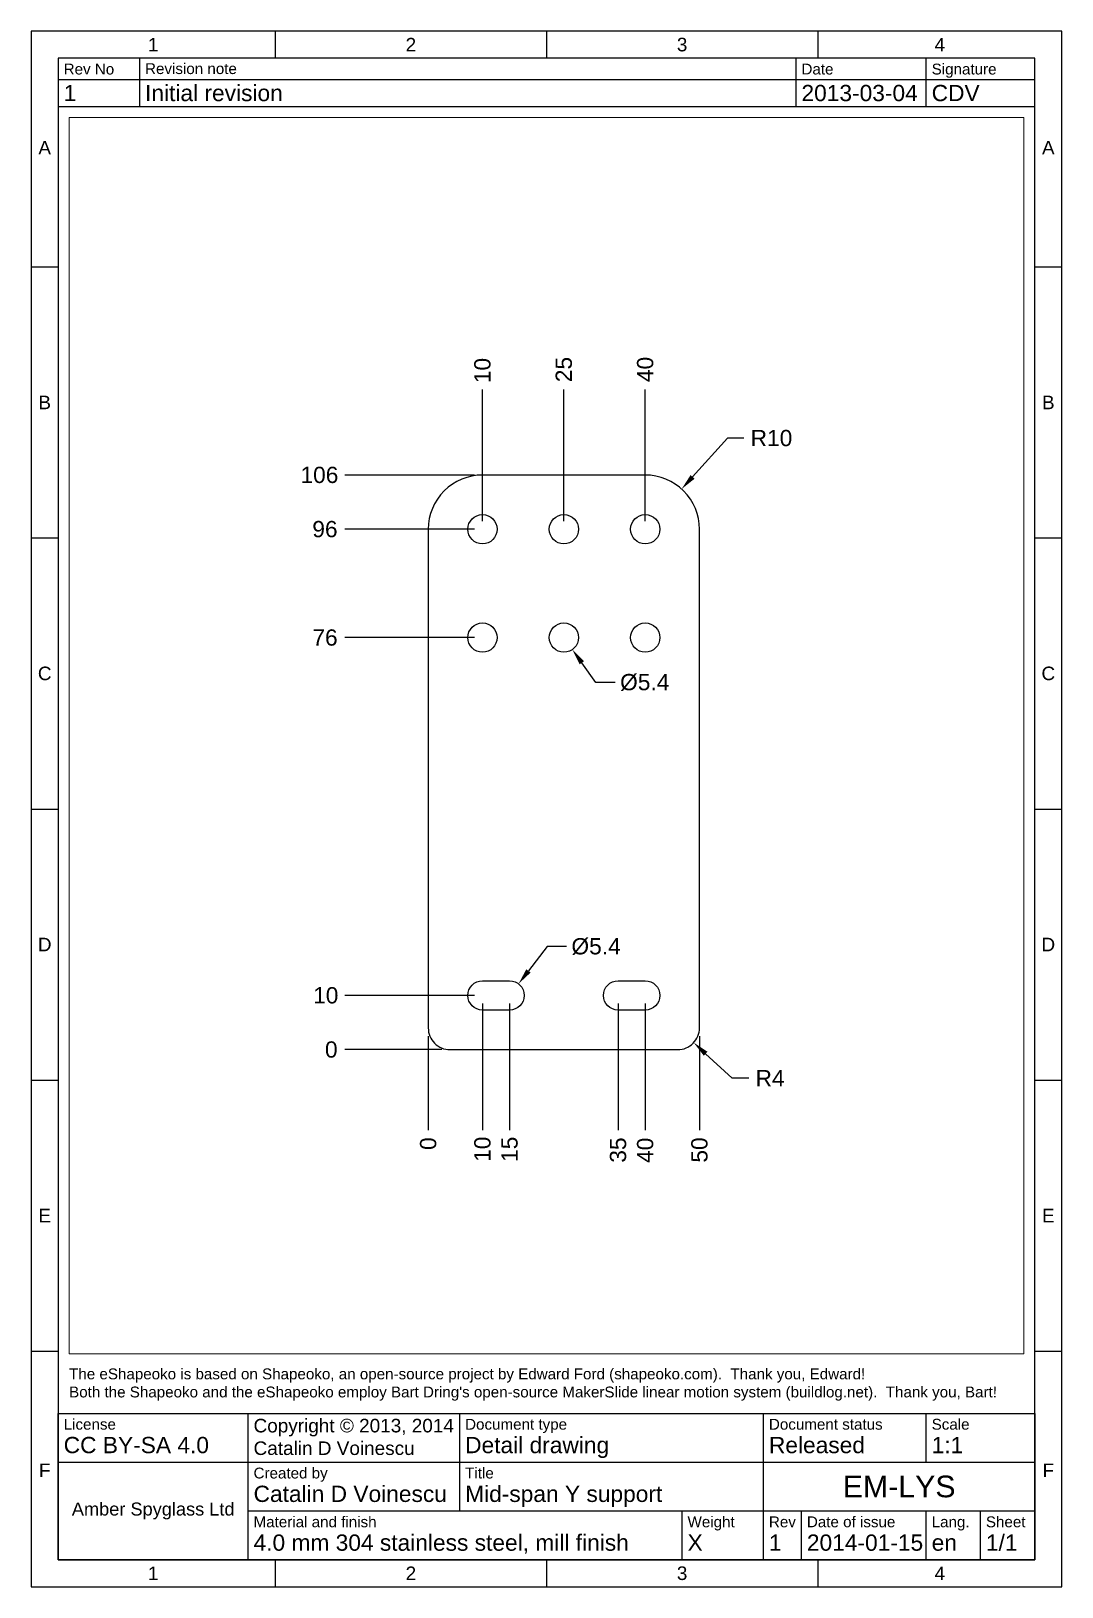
# Paper-space layout 'Sheet2' of a CAD drawing. Header units: millimetres. Extents: x 15 to 205, y 5 to 292.
# The model-space entities are those that its viewports show. They can reach past a viewport. Long polylines and large blocks are cut down to what shows.
import ezdxf

# ---------------------------------------------------------------- set-up
doc = ezdxf.new("R2010")
doc.units = ezdxf.units.MM
doc.layers.add('Dimensions', color=7, linetype='Continuous')
doc.layers.add('Parts', color=7, linetype='Continuous')
doc.styles.get("Standard").update_dxf_attribs({"font": 'arial.ttf'})
doc.dimstyles.new('Copy of Standard', dxfattribs={"dimtxt": 3, "dimasz": 3, "dimexe": 3, "dimexo": 1.5, "dimgap": 1.5, "dimtad": 0, "dimtoh": 1, "dimdsep": 46, "dimtxsty": 'Standard', "dimcen": 0, "dimadec": 0, "dimazin": 2, "dimtfac": 1, "dimtofl": 0, "dimtmove": 0, "dimatfit": 3, "dimfxl": 1, "dimtolj": 1, "dimtzin": 0, "dimarcsym": 0})

# ---------------------------------------------------------------- blocks, each defined once
blk = doc.blocks.new('*D1')
at = {"layer": 'Defpoints', "color": 0}
for p in [(-15.39, 0), (0, 0), (4, 0)]:
    blk.add_point(p, dxfattribs=at)
at = {"layer": 'Dimensions', "color": 0, "lineweight": -2}
blk.add_line((2.5, 0), (-15.39, 0), dxfattribs=at)
at = {"layer": 'Dimensions', "color": 0, "insert": (-17.87, 0), "char_height": 3, "attachment_point": 5}
blk.add_mtext('\\A1;0', dxfattribs=at)
blk = doc.blocks.new('*D2')
at = {"layer": 'Defpoints', "color": 0}
for p in [(0, 4), (0, 0), (0, -14.88)]:
    blk.add_point(p, dxfattribs=at)
at = {"layer": 'Dimensions', "color": 0, "lineweight": -2}
blk.add_line((0, 2.5), (0, -14.88), dxfattribs=at)
at = {"layer": 'Dimensions', "color": 0, "insert": (0, -17.35), "char_height": 3, "attachment_point": 5, "rotation": 90}
blk.add_mtext('\\A1;0', dxfattribs=at)
blk = doc.blocks.new('*D3')
at = {"layer": 'Defpoints', "color": 0}
for p in [(10, 10), (0, 0), (10, -14.88)]:
    blk.add_point(p, dxfattribs=at)
at = {"layer": 'Dimensions', "color": 0, "lineweight": -2}
blk.add_line((10, 8.5), (10, -14.88), dxfattribs=at)
at = {"layer": 'Dimensions', "color": 0, "insert": (10, -18.38), "char_height": 3, "attachment_point": 5, "rotation": 90}
blk.add_mtext('\\A1;10', dxfattribs=at)
blk = doc.blocks.new('*D4')
at = {"layer": 'Defpoints', "color": 0}
for p in [(15, 10), (0, 0), (15, -14.88)]:
    blk.add_point(p, dxfattribs=at)
at = {"layer": 'Dimensions', "color": 0, "lineweight": -2}
blk.add_line((15, 8.5), (15, -14.88), dxfattribs=at)
at = {"layer": 'Dimensions', "color": 0, "insert": (15, -18.39), "char_height": 3, "attachment_point": 5, "rotation": 90}
blk.add_mtext('\\A1;15', dxfattribs=at)
blk = doc.blocks.new('*D5')
at = {"layer": 'Defpoints', "color": 0}
for p in [(35, 10), (0, 0), (35, -14.88)]:
    blk.add_point(p, dxfattribs=at)
at = {"layer": 'Dimensions', "color": 0, "lineweight": -2}
blk.add_line((35, 8.5), (35, -14.88), dxfattribs=at)
at = {"layer": 'Dimensions', "color": 0, "insert": (35, -18.53), "char_height": 3, "attachment_point": 5, "rotation": 90}
blk.add_mtext('\\A1;35', dxfattribs=at)
blk = doc.blocks.new('*D6')
at = {"layer": 'Defpoints', "color": 0}
for p in [(40, 10), (0, 0), (40, -14.88)]:
    blk.add_point(p, dxfattribs=at)
at = {"layer": 'Dimensions', "color": 0, "lineweight": -2}
blk.add_line((40, 8.5), (40, -14.88), dxfattribs=at)
at = {"layer": 'Dimensions', "color": 0, "insert": (40, -18.58), "char_height": 3, "attachment_point": 5, "rotation": 90}
blk.add_mtext('\\A1;40', dxfattribs=at)
blk = doc.blocks.new('*D7')
at = {"layer": 'Defpoints', "color": 0}
for p in [(50, 4), (0, 0), (50, -14.88)]:
    blk.add_point(p, dxfattribs=at)
at = {"layer": 'Dimensions', "color": 0, "lineweight": -2}
blk.add_line((50, 2.5), (50, -14.88), dxfattribs=at)
at = {"layer": 'Dimensions', "color": 0, "insert": (50, -18.52), "char_height": 3, "attachment_point": 5, "rotation": 90}
blk.add_mtext('\\A1;50', dxfattribs=at)
blk = doc.blocks.new('*D8')
at = {"layer": 'Defpoints', "color": 0}
for p in [(-15.39, 10), (10, 10), (0, 0)]:
    blk.add_point(p, dxfattribs=at)
at = {"layer": 'Dimensions', "color": 0, "lineweight": -2}
blk.add_line((8.5, 10), (-15.39, 10), dxfattribs=at)
at = {"layer": 'Dimensions', "color": 0, "insert": (-18.89, 10), "char_height": 3, "attachment_point": 5}
blk.add_mtext('\\A1;10', dxfattribs=at)
blk = doc.blocks.new('*D9')
at = {"layer": 'Defpoints', "color": 0}
for p in [(-15.39, 76), (10, 76), (0, 0)]:
    blk.add_point(p, dxfattribs=at)
at = {"layer": 'Dimensions', "color": 0, "lineweight": -2}
blk.add_line((8.5, 76), (-15.39, 76), dxfattribs=at)
at = {"layer": 'Dimensions', "color": 0, "insert": (-19.03, 76), "char_height": 3, "attachment_point": 5}
blk.add_mtext('\\A1;76', dxfattribs=at)
blk = doc.blocks.new('*D10')
at = {"layer": 'Defpoints', "color": 0}
for p in [(-15.39, 96), (10, 96), (0, 0)]:
    blk.add_point(p, dxfattribs=at)
at = {"layer": 'Dimensions', "color": 0, "lineweight": -2}
blk.add_line((8.5, 96), (-15.39, 96), dxfattribs=at)
at = {"layer": 'Dimensions', "color": 0, "insert": (-19.04, 96), "char_height": 3, "attachment_point": 5}
blk.add_mtext('\\A1;96', dxfattribs=at)
blk = doc.blocks.new('*D11')
at = {"layer": 'Defpoints', "color": 0}
for p in [(-15.39, 106), (10, 106), (0, 0)]:
    blk.add_point(p, dxfattribs=at)
at = {"layer": 'Dimensions', "color": 0, "lineweight": -2}
blk.add_line((8.5, 106), (-15.39, 106), dxfattribs=at)
at = {"layer": 'Dimensions', "color": 0, "insert": (-20.06, 106), "char_height": 3, "attachment_point": 5}
blk.add_mtext('\\A1;106', dxfattribs=at)
blk = doc.blocks.new('*D12')
at = {"layer": 'Defpoints', "color": 0}
for p in [(10, 121.77), (10, 96), (0, 0)]:
    blk.add_point(p, dxfattribs=at)
at = {"layer": 'Dimensions', "color": 0, "lineweight": -2}
blk.add_line((10, 97.5), (10, 121.77), dxfattribs=at)
at = {"layer": 'Dimensions', "color": 0, "insert": (10, 125.27), "char_height": 3, "attachment_point": 5, "rotation": 90}
blk.add_mtext('\\A1;10', dxfattribs=at)
blk = doc.blocks.new('*D13')
at = {"layer": 'Defpoints', "color": 0}
for p in [(25, 121.77), (25, 96), (0, 0)]:
    blk.add_point(p, dxfattribs=at)
at = {"layer": 'Dimensions', "color": 0, "lineweight": -2}
blk.add_line((25, 97.5), (25, 121.77), dxfattribs=at)
at = {"layer": 'Dimensions', "color": 0, "insert": (25, 125.45), "char_height": 3, "attachment_point": 5, "rotation": 90}
blk.add_mtext('\\A1;25', dxfattribs=at)
blk = doc.blocks.new('*D14')
at = {"layer": 'Defpoints', "color": 0}
for p in [(40, 121.77), (40, 96), (0, 0)]:
    blk.add_point(p, dxfattribs=at)
at = {"layer": 'Dimensions', "color": 0, "lineweight": -2}
blk.add_line((40, 97.5), (40, 121.77), dxfattribs=at)
at = {"layer": 'Dimensions', "color": 0, "insert": (40, 125.47), "char_height": 3, "attachment_point": 5, "rotation": 90}
blk.add_mtext('\\A1;40', dxfattribs=at)
blk = doc.blocks.new('*D15')
at = {"layer": 'Defpoints', "color": 0}
for p in [(46.71, 103.42), (40, 96)]:
    blk.add_point(p, dxfattribs=at)
at = {"layer": 'Dimensions', "color": 0, "lineweight": -2}
for p, q in [((55.19, 112.8), (48.72, 105.64)), ((58.19, 112.8), (55.19, 112.8))]:
    blk.add_line(p, q, dxfattribs=at)
at = {"layer": 'Dimensions', "color": 0}
blk.add_solid([(48.35, 105.98), (49.09, 105.31), (46.71, 103.42)], dxfattribs=at)
at = {"layer": 'Dimensions', "color": 0, "insert": (63.27, 112.8), "char_height": 3, "attachment_point": 5}
blk.add_mtext('\\A1;R10', dxfattribs=at)
blk = doc.blocks.new('*D16')
at = {"layer": 'Defpoints', "color": 0}
for p in [(46, 4), (48.94, 1.28)]:
    blk.add_point(p, dxfattribs=at)
at = {"layer": 'Dimensions', "color": 0, "lineweight": -2}
for p, q in [((56.01, -5.26), (51.14, -0.75)), ((59.1, -5.26), (56.01, -5.26))]:
    blk.add_line(p, q, dxfattribs=at)
at = {"layer": 'Dimensions', "color": 0}
blk.add_solid([(51.48, -0.39), (50.8, -1.12), (48.94, 1.28)], dxfattribs=at)
at = {"layer": 'Dimensions', "color": 0, "insert": (63.01, -5.26), "char_height": 3, "attachment_point": 5}
blk.add_mtext('\\A1;R4', dxfattribs=at)
blk = doc.blocks.new('*D17')
at = {"layer": 'Defpoints', "color": 0}
for p in [(23.43, 78.2), (26.57, 73.8)]:
    blk.add_point(p, dxfattribs=at)
at = {"layer": 'Dimensions', "color": 0, "lineweight": -2}
for p, q in [((30.91, 67.74), (28.32, 71.37)), ((34.46, 67.74), (30.91, 67.74))]:
    blk.add_line(p, q, dxfattribs=at)
at = {"layer": 'Dimensions', "color": 0}
blk.add_solid([(28.72, 71.66), (27.91, 71.07), (26.57, 73.8)], dxfattribs=at)
at = {"layer": 'Dimensions', "color": 0, "insert": (39.91, 67.74), "char_height": 3, "attachment_point": 5}
blk.add_mtext('\\A1;%%c5.4', dxfattribs=at)
blk = doc.blocks.new('*D18')
at = {"layer": 'Defpoints', "color": 0}
for p in [(16.65, 12.14), (13.35, 7.86)]:
    blk.add_point(p, dxfattribs=at)
at = {"layer": 'Dimensions', "color": 0, "lineweight": -2}
for p, q in [((21.94, 19.01), (18.48, 14.52)), ((25.48, 19.01), (21.94, 19.01))]:
    blk.add_line(p, q, dxfattribs=at)
at = {"layer": 'Dimensions', "color": 0}
blk.add_solid([(18.08, 14.82), (18.87, 14.21), (16.65, 12.14)], dxfattribs=at)
at = {"layer": 'Dimensions', "color": 0, "insert": (30.94, 19.01), "char_height": 3, "attachment_point": 5}
blk.add_mtext('\\A1;%%c5.4', dxfattribs=at)

msp = doc.modelspace()

# ---------------------------------------------------------------- linework, layer by layer
at = {"layer": 'Parts'}
for points in [[(40, 106), (10, 106, 0.4142136), (0, 96), (0, 4, 0.4142136), (4, 0), (46, 0, 0.4142136), (50, 4), (50, 96, 0.4142136)], [(15, 7.3), (10, 7.3, -1), (10, 12.7), (15, 12.7, -1)], [(40, 7.3), (35, 7.3, -1), (35, 12.7), (40, 12.7, -1)]]:
    msp.add_lwpolyline(points, format="xyb", close=True, dxfattribs=at)
for centre in [(10, 96), (25, 96), (40, 96), (10, 76), (25, 76), (40, 76)]:
    msp.add_circle(centre, 2.7, dxfattribs=at)

# ---------------------------------------------------------------- dimensions: what is measured, and where the dimension line sits
at = {"layer": 'Dimensions'}
for feature_location, offset, dtype, picture, middle in [((40, 96), (0, 25.771), 1, '*D14', (40, 125.471)), ((25, 96), (0, 25.771), 1, '*D13', (25, 125.453)), ((10, 96), (0, 25.771), 1, '*D12', (10, 125.27)), ((10, 106), (-25.395, 0), 0, '*D11', (-20.064, 106)), ((10, 96), (-25.395, 0), 0, '*D10', (-19.041, 96)), ((10, 76), (-25.395, 0), 0, '*D9', (-19.029, 76)), ((10, 10), (-25.395, 0), 0, '*D8', (-18.894, 10)), ((10, 10), (0, -24.877), 1, '*D3', (10, -18.377)), ((15, 10), (0, -24.877), 1, '*D4', (15, -18.393)), ((35, 10), (0, -24.877), 1, '*D5', (35, -18.533)), ((40, 10), (0, -24.877), 1, '*D6', (40, -18.578)), ((0, 4), (0, -18.877211546), 1, '*D2', (0, -17.353711546)), ((50, 4), (0, -18.877), 1, '*D7', (50, -18.518)), ((4, 0), (-19.394880181, 0), 0, '*D1', (-17.871380181, 0))]:
    dim = msp.add_ordinate_dim(feature_location=feature_location, offset=offset, dtype=dtype, origin=(0, 0), dimstyle='Copy of Standard', dxfattribs=at)
    dim.commit()
    dim.dimension.update_dxf_attribs({"geometry": picture, "text_midpoint": middle})
for center, mpoint, picture, middle in [((40, 96), (46.707, 103.417), '*D15', (63.265, 112.799)), ((46, 4), (48.937, 1.284), '*D16', (63.007, -5.255))]:
    dim = msp.add_radius_dim(center=center, mpoint=mpoint, dimstyle='Copy of Standard', dxfattribs=at)
    dim.commit()
    dim.dimension.update_dxf_attribs({"geometry": picture, "text_midpoint": middle, "dimtype": 132})
for p1, p2, picture, middle in [((23.428, 78.195), (26.572, 73.805), '*D17', (39.914, 67.739)), ((13.353, 7.861), (16.647, 12.139), '*D18', (30.938, 19.008))]:
    dim = msp.add_diameter_dim_2p(p1=p1, p2=p2, dimstyle='Copy of Standard', dxfattribs=at)
    dim.commit()
    dim.dimension.update_dxf_attribs({"geometry": picture, "text_midpoint": middle, "dimtype": 131})

psp = doc.layouts.new('Sheet2')

# ---------------------------------------------------------------- linework, layer by layer
for p, q in [((205, 292), (15, 292)), ((15, 292), (15, 5)), ((60, 292), (60, 287)), ((110, 292), (110, 287)), ((160, 292), (160, 287)), ((205, 5), (205, 292)), ((200, 287), (20, 287)), ((20, 287), (20, 10)), ((20, 287), (20, 283.08)), ((200, 287), (20, 287)), ((35, 287), (35, 283.08)), ((156, 283.08), (156, 287)), ((180, 283.08), (180, 287)), ((200, 10), (200, 287)), ((200, 283.08), (200, 287)), ((20, 283.08), (200, 283.08)), ((20, 283.08), (20, 278.08)), ((35, 283.08), (35, 278.08)), ((156, 278.08), (156, 283.08)), ((180, 278.08), (180, 283.08)), ((200, 278.08), (200, 283.08)), ((20, 278.08), (200, 278.08)), ((15, 248.5), (20, 248.5)), ((200, 248.5), (205, 248.5)), ((15, 198.5), (20, 198.5)), ((200, 198.5), (205, 198.5)), ((15, 148.5), (20, 148.5)), ((200, 148.5), (205, 148.5)), ((15, 98.5), (20, 98.5)), ((200, 98.5), (205, 98.5)), ((15, 48.5), (20, 48.5)), ((200, 48.5), (205, 48.5)), ((20, 10), (20, 37)), ((20, 37), (200, 37)), ((55, 10), (55, 37)), ((94, 19), (94, 37)), ((150, 10), (150, 37)), ((180, 28), (180, 37)), ((200, 37), (200, 10)), ((20, 28), (200, 28)), ((55, 19), (200, 19)), ((135, 10), (135, 19)), ((157, 10), (157, 19)), ((180, 10), (180, 19)), ((190, 10), (190, 19)), ((20, 10), (200, 10)), ((200, 10), (20, 10)), ((20, 10), (200, 10)), ((60, 10), (60, 5)), ((110, 10), (110, 5)), ((160, 10), (160, 5)), ((15, 5), (205, 5))]:
    psp.add_line(p, q)

# ---------------------------------------------------------------- texts
for s, insert, char_height, width, attachment_point in [('{1}', (37.5, 289.5), 2.5, 45, 5), ('{2}', (85, 289.5), 2.5, 50, 5), ('{3}', (135, 289.5), 2.5, 50, 5), ('{4}', (182.5, 289.5), 2.5, 45, 5), ('{Rev No}', (21, 286), 2, 13, 1), ('{Revision note}', (36, 286.08), 2, 99, 1), ('{Date}', (157, 286), 2, 22, 1), ('{Signature}', (181, 286), 2, 18, 1), ('{1}', (21, 282.08), 3, 13, 1), ('{Initial revision}', (36, 282.08), 3, 99, 1), ('{2013-03-04}', (157, 282.08), 3, 22, 1), ('{CDV}', (181, 282.08), 3, 18, 1), ('{A}', (17.5, 270.5), 2.5, 5, 5), ('{A}', (202.5, 270.5), 2.5, 5, 5), ('{B}', (17.5, 223.5), 2.5, 5, 5), ('{B}', (202.5, 223.5), 2.5, 5, 5), ('{C}', (17.5, 173.5), 2.5, 5, 5), ('{C}', (202.5, 173.5), 2.5, 5, 5), ('{D}', (17.5, 123.5), 2.5, 5, 5), ('{D}', (202.5, 123.5), 2.5, 5, 5), ('{E}', (17.5, 73.5), 2.5, 5, 5), ('{E}', (202.5, 73.5), 2.5, 5, 5), ("{The eShapeoko is based on Shapeoko, an open-source project by Edward Ford (shapeoko.com).  Thank you, Edward!\\PBoth the Shapeoko and the eShapeoko employ Bart Dring's open-source MakerSlide linear motion system (buildlog.net).  Thank you, Bart!}", (22, 45.29), 2, 176.1121, 1), ('{License\\P\\H1.5x;CC BY-SA 4.0}', (21, 36), 2, 33, 1), ('{Copyright © 2013, 2014\\PCatalin D Voinescu}', (56, 36), 2.5, 37, 1), ('{Document type\\P\\H1.5x;Detail drawing}', (95, 36), 2, 54, 1), ('{Document status\\P\\H1.5x;Released}', (151, 36), 2, 28, 1), ('{Scale\\P\\H1.5x;1:1}', (181, 36), 2, 18, 1), ('{F}', (17.5, 26.5), 2.5, 5, 5), ('{Created by\\P\\H1.5x;Catalin D Voinescu}', (56, 27), 2, 37, 1), ('{Title\\P\\H1.5x;Mid-span Y support}', (95, 27), 2, 54, 1), ('{F}', (202.5, 26.5), 2.5, 5, 5), ('{EM-LYS}', (175, 23.5), 4, 48, 5), ('{\\H0.8x;Amber Spyglass Ltd}', (37.5, 19), 3, 33, 5), ('{Material and finish\\P\\H1.5x;4.0 mm 304 stainless steel, mill finish}', (56, 18), 2, 78, 1), ('{Weight\\P\\H1.5x;X}', (136, 18), 2, 13, 1), ('{Rev\\P\\H1.5x;1}', (151, 18), 2, 6, 1), ('{Date of issue\\P\\H1.5x;2014-01-15}', (158, 18), 2, 21.3076, 1), ('{Lang.\\P\\H1.5x;en}', (181, 18), 2, 8, 1), ('{Sheet\\P\\H1.5x;1/1}', (191, 18), 2, 8, 1), ('{1}', (37.5, 7.5), 2.5, 45, 5), ('{2}', (85, 7.5), 2.5, 50, 5), ('{3}', (135, 7.5), 2.5, 50, 5), ('{4}', (182.5, 7.5), 2.5, 45, 5)]:
    psp.add_mtext(s, dxfattribs=dict(insert=insert, char_height=char_height, width=width, attachment_point=attachment_point))

# ---------------------------------------------------------------- viewports
at = {"layer": '0', "color": 7}
psp.add_viewport(center=(110.01, 162.04), size=(176, 228.07), view_center_point=(21.81, 57.926), view_height=228.0701, dxfattribs=at)

doc.saveas('drawing.dxf')
